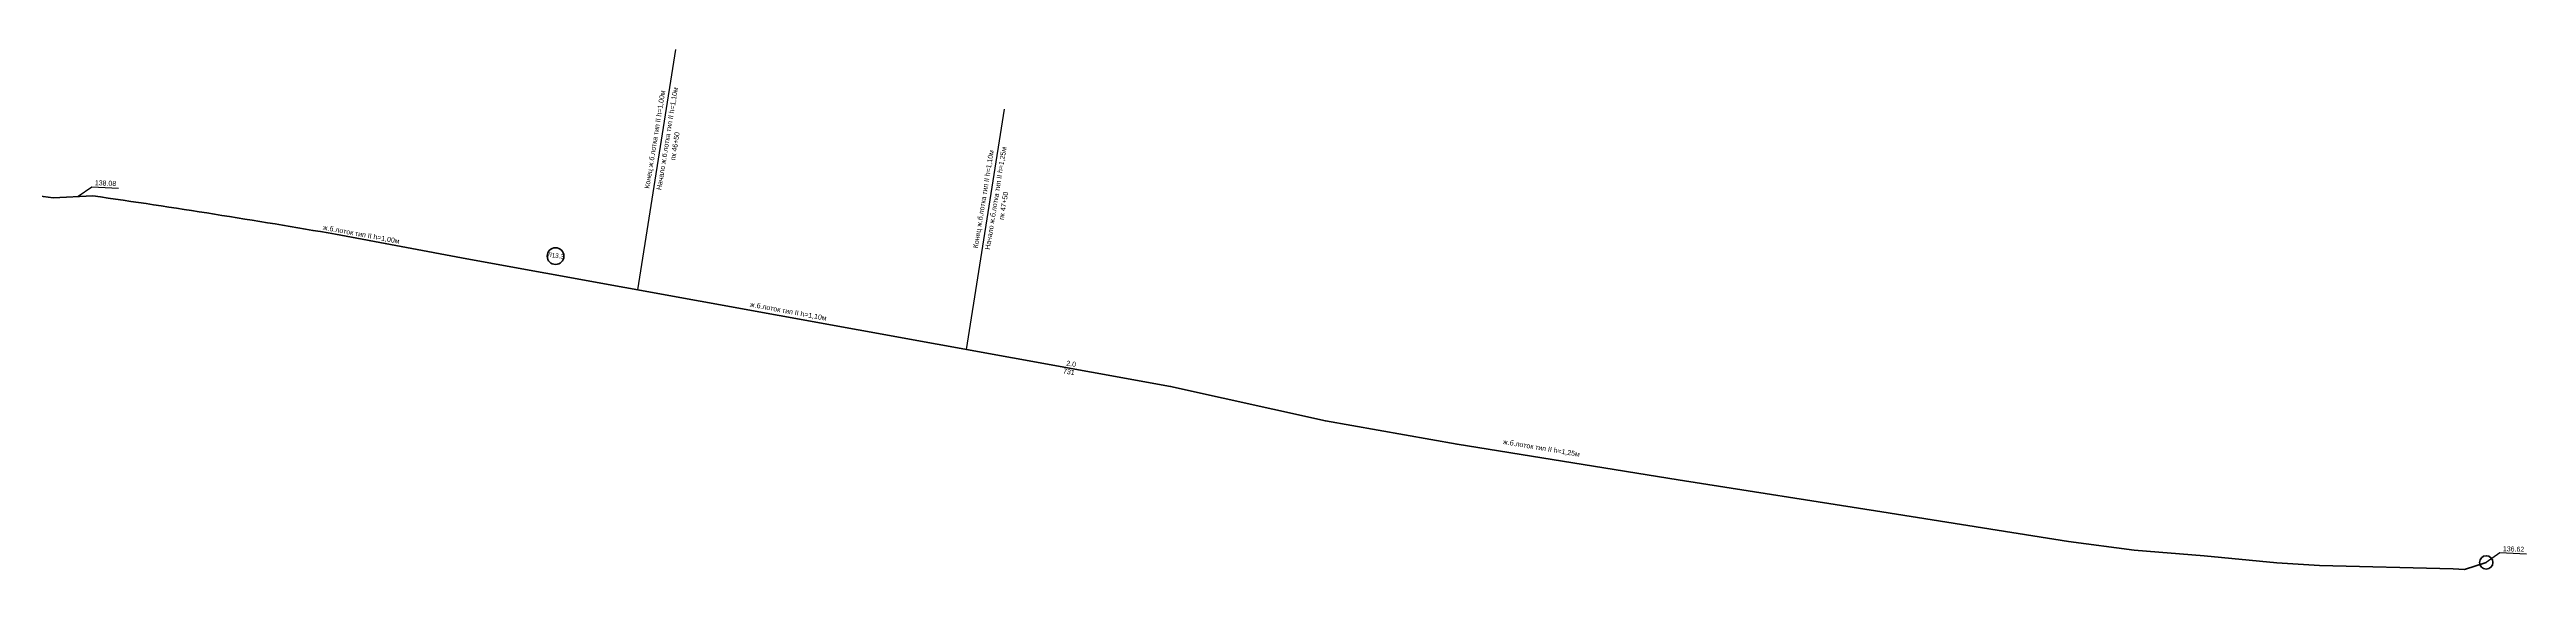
# Model space of a CAD drawing. Extents: x 10897 to 14358, y 7464 to 9324.
# Drawn here: x 13616 to 14358, y 7464 to 7619 of the extents above; entities that cross this region are included whole.
import ezdxf

# ---------------------------------------------------------------- set-up
doc = ezdxf.new("R2010")
doc.units = 0
doc.layers.add('ЛОТОК', color=1, linetype='Continuous', lineweight=40)
doc.styles.get("Standard").update_dxf_attribs({"font": 'arial.ttf'})
doc.linetypes.add('LOTOK', pattern='A,7e-05,[1,Лоток,S=1,R=0,X=0,Y=0],-7', length=7.00007)

msp = doc.modelspace()

# ---------------------------------------------------------------- linework, layer by layer
at = {"color": 5, "lineweight": 50}
msp.add_circle((13767.51, 7557.51), 2.5, dxfattribs=at)
at = {"color": 3, "lineweight": 50}
msp.add_circle((14345.87, 7465.65), 2, dxfattribs=at)
at = {"layer": 'ЛОТОК', "color": 0, "lineweight": 30}
for p, q in [((13792.19, 7547.41), (13803.54, 7619.46)), ((13890.61, 7529.52), (13901.96, 7601.57))]:
    msp.add_line(p, q, dxfattribs=at)
at = {"layer": 'ЛОТОК', "linetype": 'LOTOK', "flags": 128}
msp.add_lwpolyline([(13346.9, 7612.51, 0.004165), (13396.3, 7605.44, 0.00125), (13416.11, 7602.83, 0.000417), (13435.94, 7600.28), (13571.5, 7582.94), (13599.49, 7579.49), (13611.03, 7575.8), (13616.98, 7575.01), (13628.9, 7575.58, -0.00735), (13701.63, 7564.06), (13740.98, 7556.71), (13951.74, 7518.41), (13998.14, 7508.1), (14037.58, 7501.07), (14103.8, 7490.44), (14164.8, 7480.78), (14199.33, 7475.38), (14220.71, 7471.93), (14240.45, 7469.36), (14261.34, 7467.64), (14283.1, 7465.54), (14295.9, 7464.73), (14335.98, 7463.74), (14339.41, 7463.53), (14345.85, 7465.65)], format="xyb", dxfattribs=at)
at = {"layer": 'ЛОТОК', "color": 0, "lineweight": 30}
for points in [[(13636.57, 7577.81), (13628.62, 7578.22), (13624.49, 7575.37)], [(14357.92, 7468.1), (14349.98, 7468.51), (14345.85, 7465.65)]]:
    msp.add_lwpolyline(points, dxfattribs=at)

# ---------------------------------------------------------------- texts
for s, rotation, p in [('Конец ж.б.лотка тип II h=1,00м', 80.70626, (13795.59, 7577.68)), ('Начало ж.б.лотка тип II h=1,10м', 80.70626, (13799.17, 7577.24)), ('пк 46+50', 80.70626, (13803.34, 7586.17)), ('Конец ж.б.лотка тип II h=1,10м', 80.70626, (13894.01, 7559.79)), ('Начало ж.б.лотка тип II h=1,25м', 80.70626, (13897.59, 7559.36)), ('138.08', 357.99341, (13629.47, 7578.76)), ('пк 47+50', 80.70626, (13901.76, 7568.28)), (' ж.б.лоток тип II h=1,00м', 349.51046, (13697.16, 7565.54)), (' ж.б.лоток тип II h=1,10м', 349.51046, (13825.09, 7542.46)), ('2.0', 351.35817, (13920.45, 7524.72)), ('731', 351.35817, (13919.46, 7522.34)), (' ж.б.лоток тип II h=1,25м', 350.4715, (14050.68, 7501.26)), ('136.62', 357.99341, (14350.83, 7469.04))]:
    msp.add_text(s, height=1.5, rotation=rotation, dxfattribs=at).set_placement(p)
at = {"layer": 'ЛОТОК', "color": 5, "lineweight": 30}
msp.add_text('Л13.3', height=1.35, rotation=352.07456, dxfattribs=at).set_placement((13765.06, 7557.34))

doc.saveas('drawing.dxf')
